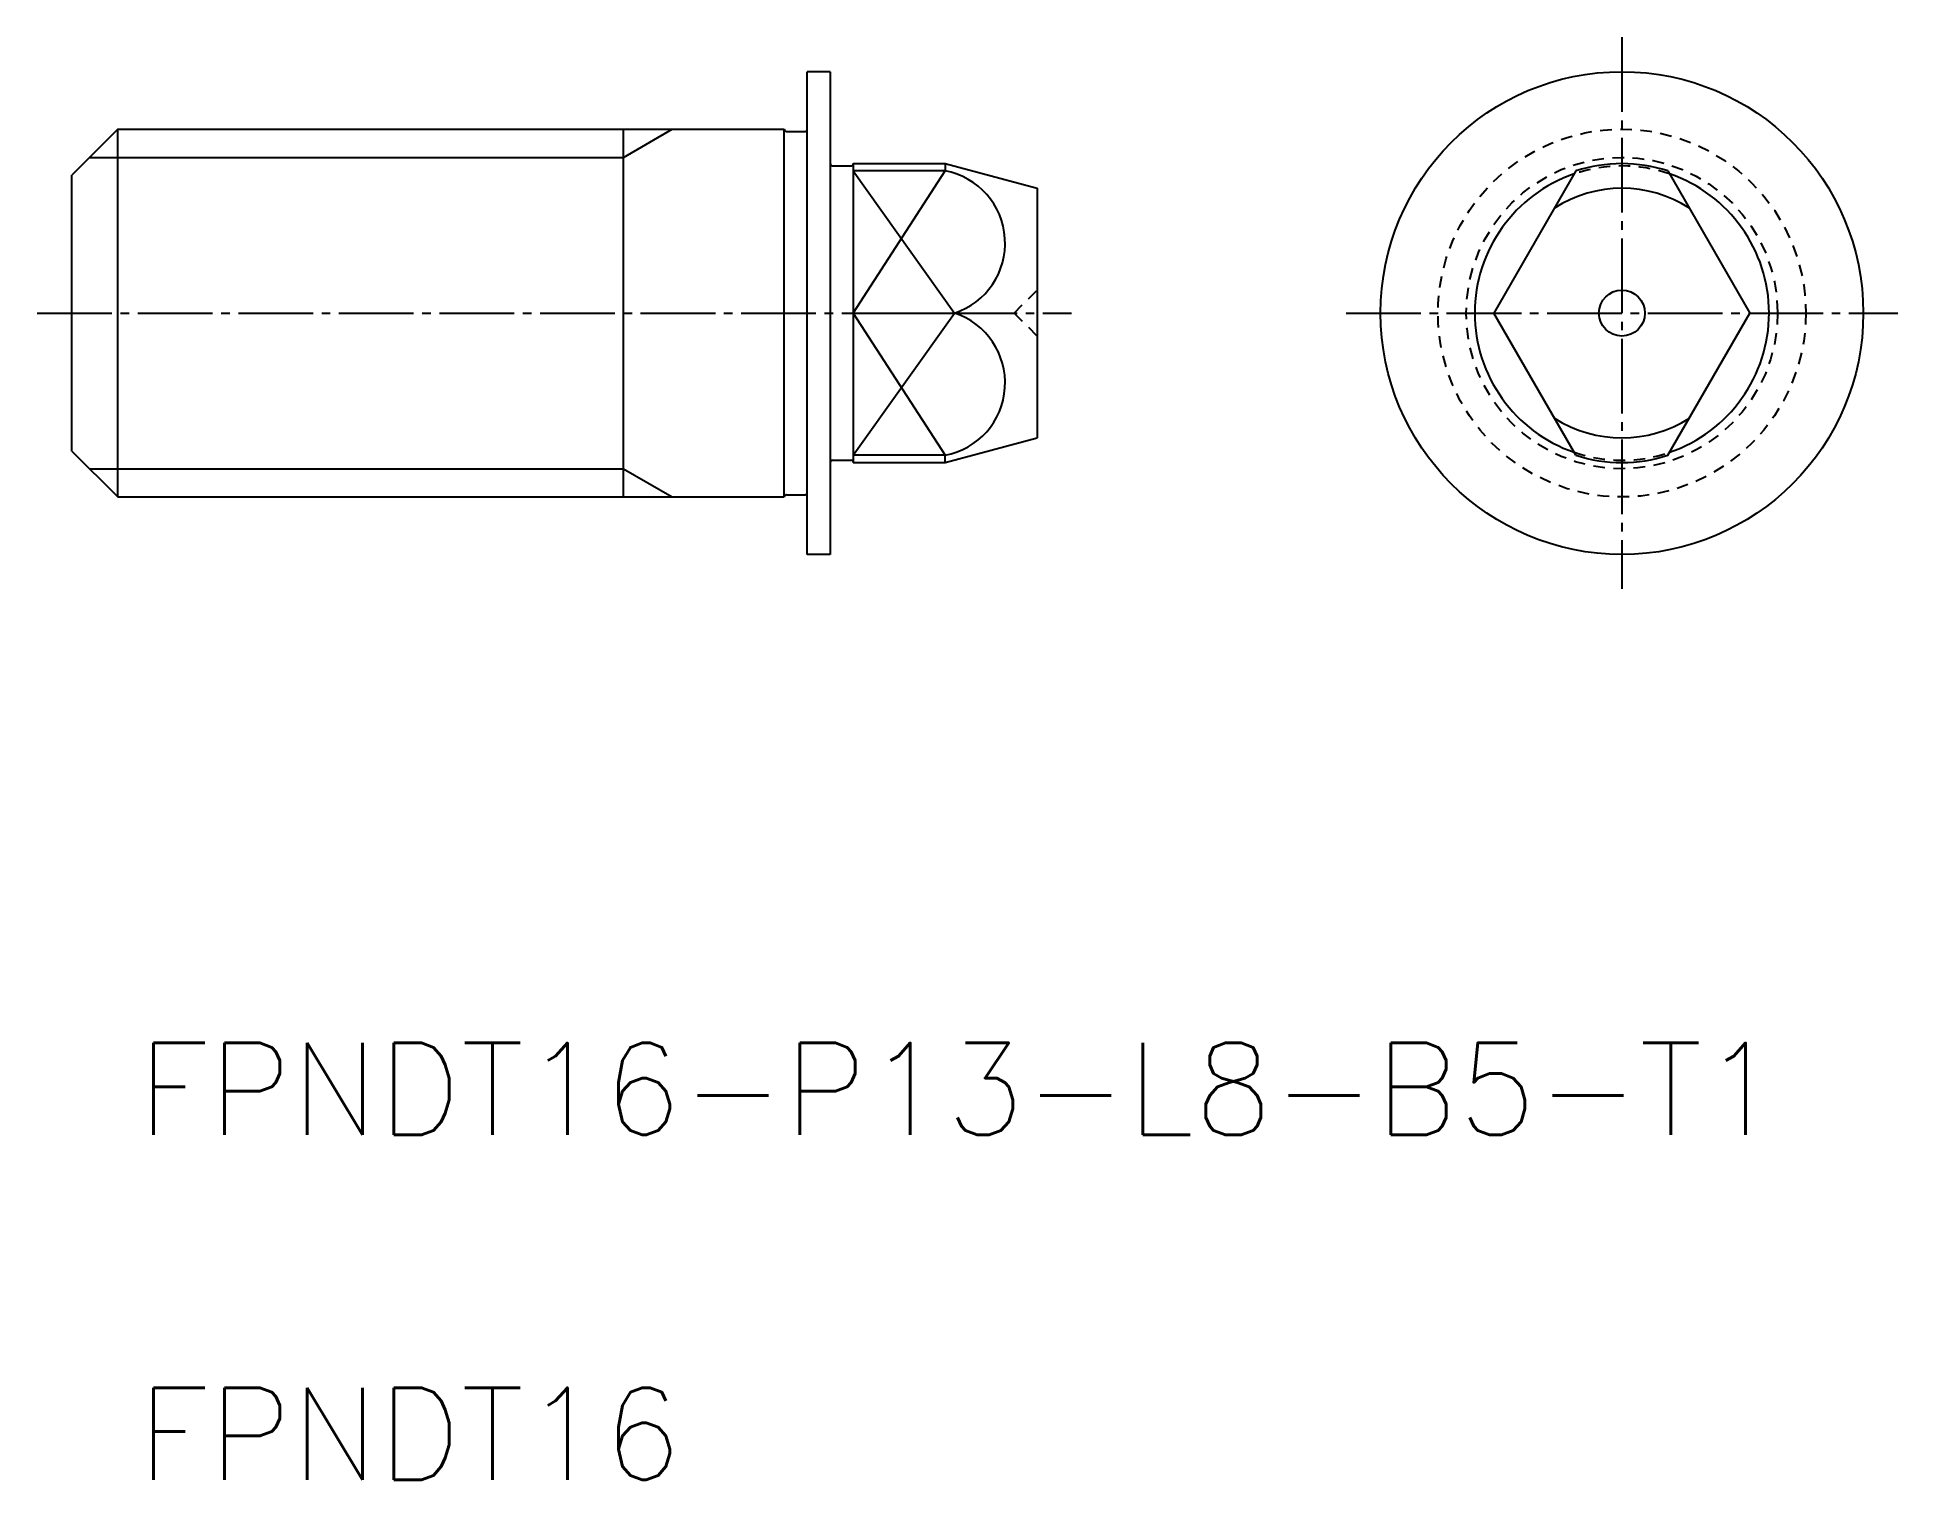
# Model space of a CAD drawing. Extents: x 107.8 to 188.8, y 50.4 to 113.2.
import ezdxf

# ---------------------------------------------------------------- set-up
doc = ezdxf.new("R2010")
doc.units = 0
doc.header["$LTSCALE"] = 0.25
doc.linetypes.add('CENTER', pattern=[17.5, 13, -1.5, 1.5, -1.5])
doc.linetypes.add('DASHED', pattern=[3.5, 2, -1.5])
doc.layers.get('0').update_dxf_attribs({"linetype": 'CONTINUOUS'})
doc.layers.add('CENTER', color=1, linetype='CENTER')
doc.styles.get("Standard").update_dxf_attribs({"font": 'txt.shx'})

msp = doc.modelspace()

# ---------------------------------------------------------------- linework, layer by layer
at = {"color": 7, "linetype": 'CONTINUOUS'}
for p, q in [((142.324, 111.694), (141.324, 111.694)), ((141.324, 90.694), (141.324, 111.694)), ((142.324, 111.694), (142.324, 90.694)), ((111.324, 109.194), (109.324, 107.194)), ((111.324, 93.194), (111.324, 109.194)), ((111.324, 109.194), (140.324, 109.194)), ((133.324, 93.194), (133.324, 109.194)), ((140.324, 93.194), (140.324, 109.194)), ((140.424, 109.094), (141.224, 109.094)), ((143.324, 107.694), (143.324, 94.694)), ((143.324, 107.694), (147.324, 107.694)), ((147.324, 107.694), (147.324, 107.378)), ((147.324, 107.694), (151.324, 106.622)), ((109.324, 95.194), (109.324, 107.194)), ((142.424, 107.594), (143.224, 107.594)), ((147.324, 107.378), (143.324, 107.378)), ((174.761, 107.378), (171.191, 101.194)), ((178.761, 107.378), (182.332, 101.194)), ((151.324, 106.622), (151.324, 95.766)), ((143.324, 101.194), (147.724, 101.194)), ((174.761, 95.009), (171.191, 101.194)), ((178.761, 95.009), (182.332, 101.194)), ((147.324, 94.694), (151.324, 95.766)), ((109.324, 95.194), (111.324, 93.194)), ((142.424, 94.794), (143.224, 94.794)), ((147.324, 95.009), (143.324, 95.009)), ((147.324, 94.694), (147.324, 95.009)), ((143.324, 94.694), (147.324, 94.694)), ((111.324, 93.194), (140.324, 93.194)), ((140.424, 93.294), (141.224, 93.294)), ((142.324, 90.694), (141.324, 90.694))]:
    msp.add_line(p, q, dxfattribs=at)
at = {"color": 3}
for p, q in [((133.324, 107.967), (135.449, 109.194)), ((110.097, 107.967), (133.324, 107.967)), ((143.324, 101.194), (147.324, 107.378)), ((143.324, 107.378), (147.724, 101.194)), ((143.324, 101.194), (147.324, 95.009)), ((143.324, 95.009), (147.724, 101.194)), ((110.097, 94.421), (133.324, 94.421)), ((133.324, 94.421), (135.449, 93.194))]:
    msp.add_line(p, q, dxfattribs=at)
at = {"color": 3, "linetype": 'DASHED'}
for q in [(151.324, 102.194), (151.324, 100.194)]:
    msp.add_line((150.324, 101.194), q, dxfattribs=at)
at = {"color": 7, "linetype": 'CONTINUOUS'}
for radius in [10.5, 1]:
    msp.add_circle((176.761, 101.194), radius, dxfattribs=at)
at = {"color": 3, "linetype": 'DASHED'}
for radius in [8, 6.773]:
    msp.add_circle((176.761, 101.194), radius, dxfattribs=at)
at = {"color": 7, "linetype": 'CONTINUOUS'}
for centre, radius, start, end in [((140.424, 109.194), 0.1, 180, 270), ((141.224, 109.194), 0.1, 270, 0), ((142.424, 107.694), 0.1, 180, 270), ((143.224, 107.694), 0.1, 270, 0), ((176.761, 101.194), 6.5, 72.07979, 107.92021), ((146.731, 104.235), 3.199, 288.08108, 79.31995), ((176.761, 101.194), 6.4, 108.92144, 251.07856), ((176.761, 101.194), 6.4, 288.92144, 71.07856), ((176.761, 101.194), 5.428, 57.28193, 122.71807), ((146.731, 98.153), 3.199, 280.68005, 71.91892), ((176.761, 101.194), 5.428, 237.28193, 302.71807), ((142.424, 94.694), 0.1, 90, 180), ((143.224, 94.694), 0.1, 360, 90), ((176.761, 101.194), 6.5, 252.07979, 287.92021), ((140.424, 93.194), 0.1, 90, 180), ((141.224, 93.194), 0.1, 360, 90)]:
    msp.add_arc(centre, radius, start, end, dxfattribs=at)
at = {"color": 3, "linetype": 'DASHED'}
for start, end in [(71.07856, 108.92144), (251.07856, 288.92144)]:
    msp.add_arc((176.761, 101.194), 6.4, start, end, dxfattribs=at)
at = {"layer": 'CENTER', "color": 1, "linetype": 'CENTER'}
for p, q in [((176.761, 113.194), (176.761, 89.194)), ((107.824, 101.194), (152.824, 101.194)), ((164.761, 101.194), (188.761, 101.194))]:
    msp.add_line(p, q, dxfattribs=at)

# ---------------------------------------------------------------- texts
for s, p in [('FPNDT16-P13-L8-B5-T1', (112.201, 65.444)), ('FPNDT16', (112.201, 50.444))]:
    msp.add_text(s, height=4).set_placement(p)

doc.saveas('drawing.dxf')
